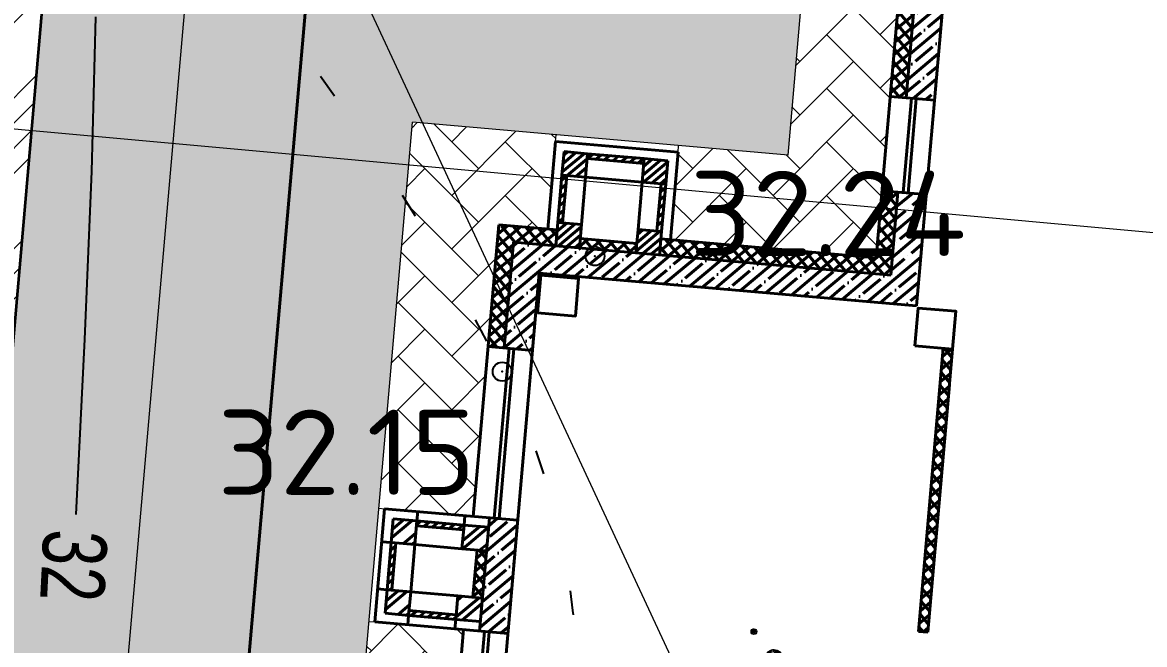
# Model space of a CAD drawing. Extents: x 8328 to 1441992, y -7354 to 642460.
# Drawn here: x 1441896.13 to 1441907.98, y 642258.57 to 642265.14 of the extents above; entities that cross this region are included whole.
import ezdxf

# ---------------------------------------------------------------- set-up
doc = ezdxf.new("R2010")
doc.units = 0
doc.header["$MEASUREMENT"] = 0
doc.header["$PDMODE"] = 32
doc.header["$PDSIZE"] = 0.2
doc.linetypes.add('APC_PRICKAD', pattern=[3.05, 0.51, -2.54])
doc.linetypes.add('CONTI', pattern=[0])
for name, color, linetype, lineweight in [('01 - здание', 1, 'Continuous', 40), ('01-здание', 5, 'Continuous', 15), ('01-Контур', 1, 'Continuous', 40), ('02-Проезд', 5, 'Continuous', 35), ('10-Газон', 80, 'Continuous', 35), ('11-Штрих-тротуар', 40, 'Continuous', 15), ('19-дренаж', 6, 'Continuous', 40)]:
    doc.layers.add(name, color=color, linetype=linetype, lineweight=lineweight)
for name, color, linetype in [('GOR_BDEFAULT', 212, 'CONTI'), ('PI_OTD', 172, 'CONTI'), ('PI_STDEFAULT', 6, 'CONTI')]:
    doc.layers.add(name, color=color, linetype=linetype)
doc.styles.add('SHRFT', font='TXT', dxfattribs={"width": 0.9})
doc.styles.get("Standard").update_dxf_attribs({"font": 'txt.shx'})
doc.linetypes.add('Дренаж-Д', pattern='A,20,-4,["Д",Standard,S=2,R=0,X=-2,Y=-1],-2.299999999999999', length=26.3)
doc.linetypes.add('КЛ-6kB', pattern='A,8,-1,[131,ltypeshp.shx,S=0.75,R=90,X=0.75,Y=-0.75],0.25,[131,ltypeshp.shx,S=0.5625,R=90,X=1.57,Y=-0.56],-1,8,[131,ltypeshp.shx,S=0.5625,R=-90,X=-1.57,Y=0.56],0.25,[131,ltypeshp.shx,S=0.75,R=-90,X=-0.75,Y=0.75]', length=18.5)
pattern_1 = [(44.99999999999999, (1452.385435321135, -901.8350028763524), (-0.0673519209080187, 0.0673519209080187), []), (135, (1452.385435321135, -901.8350028763524), (-0.0673519209080187, -0.0673519209080187), [])]
pattern_2 = [(45, (1455.158876956779, -902.561954543491), (-0.0449012806053458, 0.0449012806053458), [])]

# ---------------------------------------------------------------- blocks, each defined once
blk = doc.blocks.new('Прокуратура_v1')
at = {"layer": '01 - здание', "lineweight": -2, "ltscale": 100}
h = blk.add_hatch(dxfattribs=at)
h.set_pattern_fill('ANSI37', color=256, scale=0.03)
h.set_pattern_definition(pattern_1)
h.paths.add_polyline_path([(-13.53000000002794, -35.88999999966473), (-13.69999999995343, -35.88999999966473), (-13.69999999995343, -37.08999999961816), (-13.53000000002794, -37.08999999961816)])
h.paths.add_polyline_path([(-13.53000000002794, -33.48999999975786), (-13.69999999995343, -33.48999999975786), (-13.69999999995343, -34.08999999985099), (-13.53000000002794, -34.08999999985099)])
h.paths.add_polyline_path([(-13.53000000002794, -32.88999999966473), (-13.69999999995343, -32.88999999966473), (-13.69999999995343, -33.48999999975786), (-13.53000000002794, -33.48999999975786)])
h.paths.add_polyline_path([(-13.53000000002794, -29.88999999966472), (-13.69999999995343, -29.88999999966472), (-13.69999999995343, -31.08999999985099), (-13.53000000002794, -31.08999999985099)])
h.paths.add_polyline_path([(-13.53000000002794, -27.48999999975786), (-13.69999999995343, -27.48999999975786), (-13.69999999995343, -28.08999999985099), (-13.53000000002794, -28.08999999985099)])
h.paths.add_polyline_path([(-13.53000000002794, -26.88999999966473), (-13.69999999995343, -26.88999999966473), (-13.69999999995343, -27.48999999975786), (-13.53000000002794, -27.48999999975786)])
h.paths.add_polyline_path([(-13.53000000002794, -23.88999999966472), (-13.69999999995343, -23.88999999966472), (-13.69999999995343, -25.05057462234982, -0.4380079337933611), (-13.66147153219208, -25.08999999985099), (-13.53000000002794, -25.08999999985099)])
h.paths.add_polyline_path([(-13.53000000002794, -21.48999999975786), (-13.69999999995343, -21.48999999975786), (-13.69999999995343, -22.08999999985099), (-13.53000000002794, -22.08999999985099)])
h.paths.add_polyline_path([(-13.53000000002794, -20.88999999966473), (-13.69999999995343, -20.88999999966473), (-13.69999999995343, -21.48999999975786), (-13.53000000002794, -21.48999999975786)])
h = blk.add_hatch(dxfattribs=at)
h.set_pattern_fill('ANSI35', color=256, scale=0.03)
h.set_pattern_definition([(44.99999999999999, (1411.031272584805, -1534.552337980829), (-0.1347038418160373, 0.1347038418160373), []), (44.99999999999999, (1411.165976485004, -1534.552337980829), (-0.1347038418160373, 0.1347038418160373), [0.238125, -0.047625, 0, -0.047625])])
h.paths.add_polyline_path([(-17.52999885962345, -46.08999999985099), (-17.22999999998137, -46.08999999985099), (-17.22999999998137, -44.88999999966472), (-17.52999885962345, -44.88999999966472)])
h.paths.add_polyline_path([(-17.22999999998137, -41.88999999966472), (-17.53000000002794, -41.88999999966472), (-17.53000000002794, -43.08999999985099), (-17.22999999998137, -43.08999999985099)])
h.paths.add_polyline_path([(-17.22999999998137, -39.2699999997858), (-17.01000000000931, -39.2699999997858), (-17.01000000000931, -38.96999999973923), (-17.53000000002794, -38.96999999973923), (-17.53000000002794, -40.08999999985099), (-17.22999999998137, -40.08999999985099)])
h.paths.add_polyline_path([(-17.01000000000931, -38.96999999973923), (-17.01000000000931, -39.2699999997858), (-13.22999999998137, -39.2699999997858), (-13.22999999998137, -38.08999999961816), (-13.53000000002794, -38.08999999961816), (-13.53000000002794, -38.96999999973923)])
h.paths.add_polyline_path([(-13.53000000002794, -37.08999999961816), (-13.22999999998137, -37.08999999961816), (-13.22999999998137, -35.88999999966473), (-13.53000000002794, -35.88999999966473)])
h.paths.add_polyline_path([(-13.22999999998137, -33.48999999975786), (-13.53000000002794, -33.48999999975786), (-13.53000000002794, -34.08999999985099), (-13.22999999998137, -34.08999999985099)])
h.paths.add_polyline_path([(-13.22999999998137, -32.88999999966473), (-13.53000000002794, -32.88999999966473), (-13.53000000002794, -33.48999999975786), (-13.22999999998137, -33.48999999975786)])
h = blk.add_hatch(dxfattribs=at)
h.set_pattern_fill('ANSI31', color=256, scale=0.02)
h.set_pattern_definition(pattern_2)
h.paths.add_polyline_path([(-16.8299999999695, -38.21999999966426), (-16.8299999999695, -37.96999999966426), (-17.0799999999695, -37.96999999966426), (-17.0799999999695, -38.21999999966426)])
h = blk.add_hatch(dxfattribs=at)
h.set_pattern_fill('ANSI31', color=256, scale=0.02)
h.set_pattern_definition(pattern_2)
h.paths.add_polyline_path([(-17.02999999998114, -38.21999999966426), (-17.0799999999695, -38.21999999966426), (-17.07999999996973, -38.71999999966426), (-17.02999999998137, -38.71999999966426)])
h.paths.add_polyline_path([(-16.73919807095173, -37.96999999966426), (-16.8299999999695, -37.96999999966426), (-16.8299999999695, -38.01999999966426), (-16.73919807095173, -38.01999999966426)])
h.paths.add_polyline_path([(-16.2299999999695, -37.96999999966426), (-16.73919807095173, -37.96999999966426), (-16.73919807095173, -38.01999999966426), (-16.2299999999695, -38.01999999966426)])
h.paths.add_polyline_path([(-15.9799999999695, -38.21999999966426), (-16.02999999995785, -38.21999999966519), (-16.02999999995809, -38.71999999966519), (-15.97999999996973, -38.71999999966426)])
h = blk.add_hatch(dxfattribs=at)
h.set_pattern_fill('ANSI31', color=256, scale=0.02)
h.set_pattern_definition(pattern_2)
h.paths.add_polyline_path([(-15.9799999999695, -38.21999999966426), (-15.9799999999695, -37.96999999966426), (-16.2299999999695, -37.96999999966426), (-16.2299999999695, -38.21999999966426)])
h = blk.add_hatch(dxfattribs=at)
h.set_pattern_fill('ANSI37', color=256, scale=0.03)
h.set_pattern_definition(pattern_1)
h.paths.add_polyline_path([(-13.53000000002794, -38.08999999961816), (-13.69999999995343, -38.08999999961816), (-13.69999999995343, -38.79999999981374), (-15.9799999999695, -38.79999999981374), (-15.9799999999695, -38.96999999973923), (-13.53000000002794, -38.96999999973923)])
h = blk.add_hatch(dxfattribs=at)
h.set_pattern_fill('ANSI31', color=256, scale=0.02)
h.set_pattern_definition(pattern_2)
h.paths.add_polyline_path([(-17.0799999999695, -38.96999999966426), (-16.82999999996973, -38.96999999966426), (-16.82999999996973, -38.71999999966426), (-17.0799999999695, -38.71999999966426)])
h = blk.add_hatch(dxfattribs=at)
h.set_pattern_fill('ANSI31', color=256, scale=0.02)
h.set_pattern_definition(pattern_2)
h.paths.add_polyline_path([(-16.22999999996996, -38.96999999966519), (-15.9799999999695, -38.96999999966426), (-15.9799999999695, -38.71999999966426), (-16.22999999996973, -38.71999999966519)])
h = blk.add_hatch(dxfattribs=at)
h.set_pattern_fill('ANSI37', color=256, scale=0.03)
h.set_pattern_definition(pattern_1)
edge = h.paths.add_edge_path()
edge.add_line((-17.53000000002794, -38.96999999973923), (-17.07999999996973, -38.96999999973923))
edge.add_line((-17.07999999996973, -38.96999999973923), (-17.07999999996973, -38.79999999981374))
edge.add_line((-17.07999999996973, -38.79999999981374), (-17.66747081233188, -38.79999999981374))
edge.add_arc((-17.70495299214108, -38.80115593723831), 0.0374999999277088, -82.41020788967808, 1.7664221036466188, ccw=False)
edge.add_line((-17.69999999995343, -38.83832740294747), (-17.69999999995343, -40.08999999985099))
edge.add_line((-17.69999999995343, -40.08999999985099), (-17.53000000002794, -40.08999999985099))
edge.add_line((-17.53000000002794, -40.08999999985099), (-17.53000000002794, -38.96999999973923))
h = blk.add_hatch(dxfattribs=at)
h.set_pattern_fill('ANSI37', color=256, scale=0.03)
h.set_pattern_definition([(45, (-1966.399181411554, -2204.945170349589), (-0.0673519209080187, 0.0673519209080187), []), (135, (-1966.399181411554, -2204.945170349589), (-0.0673519209080187, -0.0673519209080187), [])])
h.paths.add_polyline_path([(-16.22999999996973, -38.96999999966426), (-16.22999999996973, -38.86999999966426), (-16.82999999996973, -38.86999999966426), (-16.82999999996973, -38.96999999966426)])
h = blk.add_hatch(dxfattribs=at)
h.set_pattern_fill('ANSI37', color=256, scale=0.03)
h.set_pattern_definition([(44.99999999999999, (1411.031272584805, -1534.552337980829), (-0.0673519209080187, 0.0673519209080187), []), (135, (1411.031272584805, -1534.552337980829), (-0.0673519209080187, -0.0673519209080187), [])])
h.paths.add_polyline_path([(-12.81000000005588, -39.68999999971129), (-12.90999999991618, -39.68999999971129), (-12.90999999991618, -42.69037038972601), (-12.81000000005588, -42.69037038972601)])
h.paths.add_polyline_path([(-12.81000000005588, -43.69037038972601), (-12.90999999991618, -43.69037038972601), (-12.90999999991618, -45.18999999971129), (-13.01000000000931, -45.18999999971129), (-13.01000000000931, -45.28999999980442), (-12.81000000005588, -45.28999999980442)])
h.paths.add_polyline_path([(-13.01000000000931, -45.18999999971129), (-17.01000000000931, -45.18999999971129), (-17.01000000000931, -45.28999999980442), (-16.81000000005588, -45.28999999980442), (-13.20999999996274, -45.28999999980442), (-13.01000000000931, -45.28999999980442)])
h.paths.add_polyline_path([(-14.40999999991618, -47.58999999985099), (-17.01000000000931, -47.58999999985099), (-17.01000000000931, -47.68999999971129), (-14.40999999991618, -47.68999999971129)])
h.paths.add_polyline_path([(-13.22999885980971, -47.59903992316686), (-13.51000000000931, -47.58999999985099), (-13.51000000000931, -47.68999999971129), (-13.33914160379208, -47.68999999971129, -0.3620737559962837)])
h.paths.add_polyline_path([(-12.81000000005588, -47.08999999985098), (-12.90999999991618, -47.08999999985098), (-12.90999999991618, -47.68999999971129), (-12.81000000005588, -47.68999999971129)])
h.paths.add_polyline_path([(-3.489999999990686, -45.28999999980442), (-6.90999999991618, -45.28999999980442), (-6.90999999991618, -45.38999999966472), (-3.489999999990686, -45.38999999966472)])
h.paths.add_polyline_path([(-7.209999999962747, -45.68999999971128), (-7.310000000055879, -45.68999999971128), (-7.310000000055879, -47.48999999975786), (-7.110000000102445, -47.48999999975786), (-7.110000000102445, -47.38999999966472), (-7.209999999962747, -47.38999999966472)])
h.paths.add_polyline_path([(-3.489999999990686, -47.38999999966472), (-6.010000000009313, -47.38999999966472), (-6.010000000009313, -47.48999999975786), (-3.489999999990686, -47.48999999975786)])
h = blk.add_hatch(dxfattribs=at)
h.set_pattern_fill('ANSI32', color=256, scale=0.02)
h.set_pattern_definition([(45, (1455.098876956779, -902.561954543491), (-0.1347038418160373, 0.1347038418160373), []), (45, (1455.188679556779, -902.561954543491), (-0.1347038418160373, 0.1347038418160373), [])])
h.paths.add_polyline_path([(-18.2899999999823, -42.23999999966519), (-18.28999999998253, -41.98999999966472), (-18.53999999998137, -41.98999999966472), (-18.53999999998137, -42.23999999966472)])
h.paths.add_polyline_path([(-17.78999999998277, -41.98999999966333), (-17.78999999998253, -42.23999999966379), (-17.52999999998207, -42.23999999966333), (-17.5299999999823, -41.9899999996624)])
h.paths.add_polyline_path([(-17.78999999998137, -42.73999999966379), (-17.78999999998114, -42.98999999966333), (-17.52999999998044, -42.9899999996624), (-17.52999999998067, -42.73999999966333)])
h = blk.add_hatch(dxfattribs=at)
h.set_pattern_fill('ANSI31', color=256, scale=0.02)
h.set_pattern_definition([(45, (1455.098876956779, -902.561954543491), (-0.0449012806053458, 0.0449012806053458), [])])
h.paths.add_polyline_path([(-17.78999999998253, -41.98999999966333), (-18.09071518463804, -41.98999999966379), (-18.09071518463804, -42.0399999996638), (-17.78999999998253, -42.03999999966333)])
h.paths.add_polyline_path([(-18.09071518463804, -41.98999999966379), (-18.2899999999823, -41.98999999966519), (-18.2899999999823, -42.03999999966518), (-18.09071518463804, -42.0399999996638)])
h.paths.add_polyline_path([(-17.78999999998114, -42.93999999966426), (-18.28999999998114, -42.93999999966612), (-18.28999999998114, -42.98999999966519), (-17.78999999998114, -42.98999999966333)])
h = blk.add_hatch(dxfattribs=at)
h.set_pattern_fill('ANSI31', color=256, scale=0.02)
h.set_pattern_definition([(45, (1455.318876956779, -902.561954543491), (-0.0449012806053458, 0.0449012806053458), [])])
h.paths.add_polyline_path([(-18.53999999998137, -42.73999999966473), (-18.48999999998137, -42.73999999966473), (-18.48999999998137, -42.23999999966472), (-18.53999999998137, -42.23999999966472)])
h = blk.add_hatch(dxfattribs=at)
h.set_pattern_fill('ANSI37', color=256, scale=0.03)
h.set_pattern_definition(pattern_1)
h.paths.add_polyline_path([(-17.53000000002732, -42.23999999966348), (-17.62999999998063, -42.23999999966337), (-17.62999999998125, -42.73999999966328), (-17.53000000002794, -42.73999999966338)])
h = blk.add_hatch(dxfattribs=at)
h.set_pattern_fill('ANSI32', color=256, scale=0.02)
h.set_pattern_definition([(45, (1455.318876956779, -902.561954543491), (-0.1347038418160373, 0.1347038418160373), []), (45, (1455.408679556779, -902.561954543491), (-0.1347038418160373, 0.1347038418160373), [])])
h.paths.add_polyline_path([(-18.40138748928951, -42.73999999966473), (-18.53999999998137, -42.73999999966473), (-18.53999999998137, -42.98999999966426), (-18.40138748928951, -42.98999999966426)])
h.paths.add_polyline_path([(-18.28999999998137, -42.73999999966473), (-18.40138748928951, -42.73999999966473), (-18.40138748928951, -42.98999999966426), (-18.28999999998137, -42.98999999966426)])
at = {"layer": '01 - здание', "ltscale": 100}
for p, q in [((-13.22999999998137, -39.2699999997858), (-13.22999999998137, -21.08999999985099)), ((-13.69999999995343, -38.79999999981374), (-13.69999999995343, -26.88999999966473)), ((-13.2303296404425, -37.08999999961816), (-13.69999999995343, -37.08999999961816)), ((-17.17999999996926, -38.79999999966473), (-17.17999999996926, -37.86999999966426)), ((-17.17999999996949, -37.86999999966426), (-15.87999999996926, -37.86999999966659)), ((-15.8799999999688, -38.79999999966426), (-15.8799999999688, -37.86999999966659)), ((-17.0799999999695, -38.21999999966426), (-17.0799999999695, -37.96999999966426)), ((-16.8299999999695, -37.96999999966426), (-17.0799999999695, -37.96999999966426)), ((-16.8299999999695, -38.21999999966426), (-16.8299999999695, -37.96999999966426)), ((-16.2299999999695, -37.96999999966426), (-16.8299999999695, -37.96999999966426)), ((-16.2299999999695, -38.01999999966426), (-16.8299999999695, -38.01999999966426)), ((-15.97999999996926, -37.96999999966426), (-16.22999999996926, -37.96999999966426)), ((-16.2299999999695, -38.21999999966426), (-16.2299999999695, -37.96999999966426)), ((-15.9799999999695, -38.21999999966426), (-15.97999999996926, -37.96999999966426)), ((-13.2303296404425, -38.08999999961816), (-13.69999999995343, -38.08999999961816)), ((-16.8299999999695, -38.21999999966426), (-17.0799999999695, -38.21999999966426)), ((-17.07999999996973, -38.71999999966426), (-17.0799999999695, -38.21999999966426)), ((-17.02999999998137, -38.71999999966426), (-17.02999999998114, -38.21999999966426)), ((-16.82999999996973, -38.71999999966426), (-16.8299999999695, -38.21999999966426)), ((-16.2299999999695, -38.21999999966426), (-16.8299999999695, -38.21999999966426)), ((-16.22999999996973, -38.71999999966426), (-16.22999999996903, -38.21999999966426)), ((-16.2299999999695, -38.21999999966426), (-15.97999999996926, -38.21999999966426)), ((-16.02999999995809, -38.71999999966519), (-16.02999999995785, -38.21999999966519)), ((-15.97999999996973, -38.71999999966519), (-15.9799999999695, -38.21999999966519)), ((-16.82999999996973, -38.71999999966426), (-17.07999999996973, -38.71999999966426)), ((-17.07999999996973, -38.71999999966426), (-17.07999999996973, -38.96999999966426)), ((-16.82999999996973, -38.96999999966426), (-16.82999999996973, -38.71999999966426)), ((-16.22999999996973, -38.71999999966426), (-15.9799999999695, -38.71999999966426)), ((-16.22999999996973, -38.96999999966519), (-16.22999999996973, -38.71999999966519)), ((-15.9799999999695, -38.96999999966426), (-15.9799999999695, -38.71999999966426)), ((-17.69999999995343, -38.79999999981374), (-17.69999999995343, -41.88999999966426)), ((-17.07999999996973, -38.79999999981374), (-17.69999999995343, -38.79999999981374)), ((-16.2299999999695, -38.86999999966426), (-16.8299999999695, -38.86999999966426)), ((-13.69999999995343, -38.79999999981374), (-15.9799999999695, -38.79999999981374)), ((-13.22999999998137, -39.2699999997858), (-17.22999999998137, -39.2699999997858)), ((-17.22999999998137, -39.2699999997858), (-17.22999999998137, -47.71000120579265)), ((-17.22999999998137, -40.08999999985099), (-17.69999999995343, -40.08999999985099)), ((-17.22999999998137, -40.08999999985099), (-17.69999999995343, -40.08999999985099)), ((-17.22999999998137, -41.88999999966426), (-18.6399999999816, -41.88999999966426)), ((-18.6399999999816, -41.88999999966426), (-18.6399999999816, -43.08999999966519)), ((-18.28999999998253, -41.98999999966519), (-18.28999999998253, -41.88999999966472)), ((-17.78999999998253, -41.98999999966333), (-17.78999999998253, -41.8899999996624)), ((-18.28999999998253, -41.98999999966426), (-18.53999999998137, -41.98999999966426)), ((-18.53999999998137, -41.98999999966472), (-18.53999999998137, -42.23999999966472)), ((-18.28999999998253, -41.98999999966519), (-18.2899999999823, -42.23999999966472)), ((-18.28999999998253, -41.98999999966519), (-17.78999999998277, -41.98999999966333)), ((-18.28999999998253, -42.03999999966518), (-17.78999999998277, -42.03999999966333)), ((-17.52999999998207, -41.9899999996624), (-17.78999999998277, -41.98999999966333)), ((-17.78999999998253, -41.98999999966519), (-17.7899999999823, -42.23999999966472)), ((-18.53999999998137, -42.23999999966472), (-18.6399999999816, -42.23999999966472)), ((-18.28999999998137, -42.23999999966472), (-18.53999999998137, -42.23999999966472)), ((-18.53999999998137, -42.23999999966472), (-18.53999999998137, -42.73999999966473)), ((-18.48999999998137, -42.23999999966472), (-18.48999999998137, -42.73999999966473)), ((-18.28999999998137, -42.23999999966472), (-18.28999999998137, -42.73999999966473)), ((-18.28999999998137, -42.23999999966565), (-17.7899999999816, -42.23999999966379)), ((-17.52999999998184, -42.23999999966333), (-17.7899999999823, -42.23999999966379)), ((-17.6299999999816, -42.23999999966472), (-17.62999999998091, -42.73999999966473)), ((-18.53999999998137, -42.73999999966473), (-18.6399999999816, -42.73999999966473)), ((-18.53999999998137, -42.73999999966473), (-18.53999999998137, -42.98999999966472)), ((-18.28999999998137, -42.73999999966473), (-18.53999999998137, -42.73999999966473)), ((-18.28999999998137, -42.73999999966473), (-18.28999999998114, -42.98999999966426)), ((-18.28999999998137, -42.73999999966565), (-17.7899999999816, -42.73999999966379)), ((-17.5299999999809, -42.73999999966333), (-17.7899999999816, -42.73999999966333)), ((-17.78999999998137, -42.73999999966473), (-17.78999999998114, -42.98999999966426)), ((-18.28999999998091, -42.98999999966426), (-18.53999999998137, -42.98999999966426)), ((-18.28999999998114, -42.93999999966612), (-17.78999999998137, -42.93999999966426)), ((-18.28999999998067, -42.98999999966519), (-17.78999999998091, -42.98999999966333)), ((-18.28999999997904, -43.08999999966565), (-18.28999999997904, -42.98999999966519)), ((-17.52999999998067, -42.98999999966286), (-17.78999999998091, -42.98999999966333)), ((-17.78999999997904, -43.08999999966332), (-17.78999999997904, -42.98999999966286)), ((-17.22999999998137, -43.0899999996649), (-18.6399999999816, -43.08999999966427)), ((-17.69999999995343, -43.08999999966469), (-17.69999999995343, -47.71000120579265))]:
    blk.add_line(p, q, dxfattribs=at)
at = {"layer": '01 - здание', "lineweight": -2, "ltscale": 100}
for p, q in [((-13.53000000002794, -37.08999999961816), (-13.53000000002794, -35.88999999966473)), ((-13.47357861674391, -38.08999999961816), (-13.47357861674391, -37.08999999961816)), ((-13.42234782292507, -38.08999999961816), (-13.42234782292507, -37.08999999961816)), ((-13.53000000002794, -38.96999999973923), (-13.53000000002794, -38.08999999961816)), ((-13.53000000002794, -38.96999999973923), (-17.53000000002794, -38.96999999973923)), ((-17.53000000002794, -38.96999999973923), (-17.53000000002794, -40.08999999985099)), ((-12.90999999991618, -42.69037038972601), (-12.90999999991618, -39.68999999971129)), ((-12.81000000005588, -39.68999999971129), (-12.81000000005588, -42.69037038972601)), ((-17.47757861693389, -40.08999999985099), (-17.47757861693389, -41.88999999966472)), ((-17.42634782288223, -40.08999999985099), (-17.42634782288223, -41.88999999966472)), ((-12.81000000005588, -42.69037038972601), (-12.81000000005588, -40.06999999983236)), ((-17.53000000002794, -41.88999999966472), (-17.53000000002794, -43.08999999985099)), ((-12.90999999991618, -42.69037038972601), (-12.81000000005588, -42.69037038972601)), ((-17.47757861693389, -43.08999999985099), (-17.47757861693389, -44.88999999966472)), ((-17.42634782288223, -43.08999999985099), (-17.42634782288223, -44.88999999966472))]:
    blk.add_line(p, q, dxfattribs=at)
blk.add_lwpolyline([(-17.20999999996275, -39.68999999971129), (-17.20999999996275, -39.28999999980442), (-16.81000000005588, -39.28999999980442), (-16.81000000005588, -39.68999999971129), (-17.20999999996275, -39.68999999971129)], dxfattribs=at)
at = {"layer": '01 - здание', "ltscale": 100}
blk.add_lwpolyline([(-13.20999999996274, -39.68999999971129), (-13.20999999996274, -39.28999999980442), (-12.81000000005588, -39.28999999980442), (-12.81000000005588, -39.68999999971129), (-13.20999999996274, -39.68999999971129)], dxfattribs=at)
at = {"layer": '01-здание', "ltscale": 100}
for p, q in [((-17.52999999998277, -41.88999999966472), (-17.5299999999809, -43.08999999966473)), ((-17.5299999999823, -41.88999999966426), (-17.52999999998044, -43.08999999966473))]:
    blk.add_line(p, q, dxfattribs=at)
blk = doc.blocks.new('A$C53CB0419')
at = {"lineweight": 9}
for centre, radius in [((-0.4913729999989301, 0.7742269999998826), 0.029966), ((-0.4923319999998057, 0.7794990000002145), 0.024754), ((-0.4947290000000067, 0.784295999999813), 0.019393), ((-0.4971260000002076, 0.7886090000010882), 0.014478), ((-0.5000019999988581, 0.7943599999998697), 0.008068), ((-0.2793700000001991, 0.4999769999994897), 0.085232), ((-0.2813790000000154, 0.5099050000007992), 0.075138), ((-0.2839519999997719, 0.518486999999368), 0.066179), ((-0.2865279999987251, 0.5270689999997558), 0.057219), ((-0.2891020000006392, 0.5356540000011591), 0.048256), ((-0.2908189999998285, 0.5450909999999567), 0.038735), ((-0.2916769999992539, 0.5553920000002109), 0.028774), ((-0.2933929999999236, 0.5622550000007323), 0.021809), ((-0.2968259999997826, 0.5699800000002142), 0.013361), ((1.116380999999819, 0.2164630000006582), 0.032863), ((1.121782000000166, 0.2198050000006333), 0.026938), ((1.12629299999935, 0.2252210000006016), 0.019925), ((1.132610000000568, 0.2288289999996778), 0.013858), ((1.135315999999875, 0.2342420000004495), 0.007895), ((0, 0), 0.201936), ((0.685724000000846, 0.1146810000009282), 0.09179), ((0.6848320000008244, 0.1237959999998566), 0.082873), ((0.6809990000001563, 0.1301839999996446), 0.075587), ((0.6784449999995559, 0.1384880000005069), 0.066901), ((0.6752480000013747, 0.1467950000005658), 0.05801), ((0.6733340000009777, 0.1557360000006156), 0.048927), ((0.6720550000009098, 0.164678000001004), 0.040103), ((0.6707790000000386, 0.1736209999999119), 0.031398), ((0.6695010000003095, 0.1806510000005801), 0.024582), ((0.6669469999997091, 0.1876750000010361), 0.017275), ((0.6637529999989056, 0.193424999999479), 0.010745), ((-0.2982690000008006, -0.5329120000005787), 0.094941), ((-0.2973910000000615, -0.5220840000001772), 0.084179), ((-0.2954210000007151, -0.5122289999999339), 0.074517), ((-0.2973910000000615, -0.5023769999988872), 0.064526), ((-0.2964059999994788, -0.492523999999321), 0.054821), ((-0.2954210000007151, -0.4826689999990777), 0.0452), ((-0.2944360000001325, -0.4747879999995348), 0.037655), ((-0.2934499999992113, -0.4659200000005513), 0.029377), ((-0.2954210000007151, -0.4590229999994336), 0.022214), ((-0.2993609999994078, -0.4521239999994578), 0.014465), ((-0.4394999999985885, -0.8198649999994813), 0.029599), ((-0.4441559999995662, -0.8249259999993228), 0.022843), ((-0.4482120000011492, -0.8289829999994253), 0.017218), ((-0.4522679999990942, -0.8320249999997031), 0.012175), ((-0.4563230000003387, -0.8350659999996423), 0.007172)]:
    blk.add_circle(centre, radius, dxfattribs=at)

msp = doc.modelspace()

# ---------------------------------------------------------------- hatches: boundary and pattern name
at = {"layer": '10-Газон', "linetype": 'Continuous', "lineweight": 15}
h = msp.add_hatch(dxfattribs=at)
h.set_pattern_fill('CROSS', color=256, scale=2.5, style=0)
h.set_pattern_definition([(0, (0, 0), (0.625, 0.625), [0.3125, -0.9375]), (90, (0.15625, -0.15625), (-0.625, 0.625), [0.3125, -0.9375])])
edge = h.paths.add_edge_path()
edge.add_arc((1441893.814955298, 642336.416228772), 3.499999999808209, 85.01542902805281, 175.0154292211298)
edge.add_line((1441890.328191836, 642336.7203349296), (1441886.270546822, 642290.1969481661))
edge.add_line((1441886.270546822, 642290.1969481661), (1441888.089208138, 642288.0307369553))
edge.add_line((1441888.089208138, 642288.0307369553), (1441884.717974163, 642249.3774734157))
edge.add_line((1441884.717974163, 642249.3774734157), (1441883.79339742, 642238.7766343994))
edge.add_line((1441883.79339742, 642238.7766343994), (1441868.215256256, 642227.5713561988))
edge.add_line((1441868.215256256, 642227.5713561988), (1441887.097888494, 642236.3826636059))
edge.add_line((1441887.097888494, 642236.3826636059), (1441888.204737627, 642249.0733672589))
edge.add_line((1441888.204737627, 642249.0733672589), (1441891.749746548, 642289.7190670616))
edge.add_line((1441891.749746548, 642289.7190670616), (1441889.757310284, 642289.8928420088))
edge.add_line((1441889.757310284, 642289.8928420088), (1441893.81495533, 642336.4162287454))
edge.add_line((1441893.81495533, 642336.4162287454), (1441916.329485089, 642334.4525718663))
edge.add_line((1441916.329485089, 642334.4525718663), (1441894.119061468, 642339.9029922335))
h = msp.add_hatch(dxfattribs=at)
h.set_pattern_fill('AR-CONC', color=256, scale=0.1, style=0)
h.set_pattern_definition([(50, (-17.40242794225923, 15.69139577157329), (0.7172601826007536, -0.0627521349825951), [0.075, -0.825]), (355, (-17.40242794225923, 15.69139577157329), (-0.138751333613, 0.752192133700012), [0.06, -0.6600000000000001]), (100.45144446, (-17.34265626125923, 15.6861664275733), (0.578508846727112, 0.6894399909686296), [0.063740192, -0.7011421119999997]), (46.18420000000001, (-17.40242794225923, 15.8913957715733), (1.067241330671572, -0.1655192807930765), [0.1125, -1.237499999999999]), (96.63563549000003, (-17.31349119725923, 15.87760246457329), (0.9346619456742284, 0.9741186007745504), [0.095610342, -1.051713759999999]), (351.18416399, (-17.40242794225923, 15.8913957715733), (0.9346619450547731, 0.9741186002699901), [0.09, -0.9900000009999999]), (21, (-17.30242794225923, 15.8413957715733), (0.5969070521184618, -0.4026188906653389), [0.075, -0.825]), (326, (-17.30242794225923, 15.8413957715733), (0.2433153319215817, 0.7251500450468531), [0.06, -0.6600000000000001]), (71.45144474, (-17.25268568825924, 15.80784419757329), (0.8402223767299711, 0.3225311528063539), [0.06374019, -0.701142112]), (37.5, (-17.40242794225923, 15.69139577157329), (0.0121598553172907, 0.3328938538313115), [0, -0.6520000000000001, 0, -0.6700000000000002, 0, -0.6625000000000001]), (7.499999999999999, (-17.40242794225923, 15.69139577157329), (0.2630695374421486, 0.3944117118823602), [0, -0.382, 0, -0.637, 0, -0.2525]), (327.5, (-17.62542794225923, 15.69139577157329), (0.533822436172409, -0.0225548717343798), [0, -0.25, 0, -0.7800000000000001, 0, -1.034999999999999]), (317.5, (-17.72542794225923, 15.69139577157329), (0.5831861693423863, 0.1001049823323177), [0, -0.325, 0, -0.518, 0, -0.735])])
edge = h.paths.add_edge_path()
edge.add_arc((1441911.689560167, 642291.9900745495), 5.010603798467106, 86.53551467818788, 180.5693527958986)
edge.add_line((1441906.679203754, 642291.9402845934), (1441904.219419383, 642263.737349269))
edge.add_line((1441904.219419383, 642263.737349269), (1441902.473683784, 642266.50951579))
edge.add_line((1441902.473683784, 642266.50951579), (1441902.90812115, 642271.4906064513))
edge.add_line((1441902.90812115, 642271.4906064513), (1441901.911903017, 642271.5774939248))
edge.add_line((1441901.911903017, 642271.5774939248), (1441900.440060065, 642294.9838985736))
edge.add_line((1441900.440060065, 642294.9838985736), (1441901.138212961, 642297.9381899319))
edge.add_line((1441901.138212961, 642297.9381899319), (1441911.992350133, 642296.9915212063))
h = msp.add_hatch(dxfattribs=at)
h.set_pattern_fill('AR-CONC', color=256, scale=0.1, style=0)
h.set_pattern_definition([(50, (-22.56872626184486, -3.261394568602554), (0.7172601826007536, -0.0627521349825951), [0.075, -0.825]), (355, (-22.56872626184486, -3.261394568602554), (-0.138751333613, 0.752192133700012), [0.06, -0.6600000000000001]), (100.45144446, (-22.50895458084486, -3.266623912602554), (0.578508846727112, 0.6894399909686296), [0.063740192, -0.7011421119999997]), (46.18420000000001, (-22.56872626184486, -3.061394568602554), (1.067241330671572, -0.1655192807930765), [0.1125, -1.237499999999999]), (96.63563549000003, (-22.47978951684486, -3.075187875602554), (0.9346619456742284, 0.9741186007745504), [0.095610342, -1.051713759999999]), (351.18416399, (-22.56872626184486, -3.061394568602554), (0.9346619450547731, 0.9741186002699901), [0.09, -0.9900000009999999]), (21, (-22.46872626184486, -3.111394568602554), (0.5969070521184618, -0.4026188906653389), [0.075, -0.825]), (326, (-22.46872626184486, -3.111394568602554), (0.2433153319215817, 0.7251500450468531), [0.06, -0.6600000000000001]), (71.45144474, (-22.41898400784486, -3.144946142602554), (0.8402223767299711, 0.3225311528063539), [0.06374019, -0.701142112]), (37.5, (-22.56872626184486, -3.261394568602554), (0.0121598553172907, 0.3328938538313115), [0, -0.6520000000000001, 0, -0.6700000000000002, 0, -0.6625000000000001]), (7.499999999999999, (-22.56872626184486, -3.261394568602554), (0.2630695374421486, 0.3944117118823602), [0, -0.382, 0, -0.637, 0, -0.2525]), (327.5, (-22.79172626184486, -3.261394568602554), (0.533822436172409, -0.0225548717343798), [0, -0.25, 0, -0.7800000000000001, 0, -1.034999999999999]), (317.5, (-22.89172626184486, -3.261394568602554), (0.5831861693423863, 0.1001049823323177), [0, -0.325, 0, -0.518, 0, -0.735])])
h.paths.add_polyline_path([(1441900.440065903, 642294.9839655013), (1441896.745604698, 642252.6247035846), (1441899.236150028, 642252.4074849014), (1441900.254471216, 642264.083161413), (1441904.219419382, 642263.737349269), (1441902.473683784, 642266.50951579), (1441902.90812115, 642271.4906064516), (1441901.911903017, 642271.5774939246)])
at = {"layer": '11-Штрих-тротуар', "linetype": 'Continuous', "lineweight": 15}
h = msp.add_hatch(dxfattribs=at)
h.set_pattern_fill('ANSI34', color=41, scale=1.5, angle=-6.49e-14, style=0)
h.set_pattern_definition([(44.99999999999993, (0, 0), (-0.7954951288348651, 0.795495128834867), []), (44.99999999999993, (0.2651650425, -3e-16), (-0.7954951288348651, 0.795495128834867), []), (44.99999999999993, (0.5303300865000001, -6e-16), (-0.7954951288348651, 0.795495128834867), []), (44.99999999999993, (0.795495129, -9e-16), (-0.7954951288348651, 0.795495128834867), [])])
edge = h.paths.add_edge_path()
edge.add_arc((1441894.000877291, 642234.7368594429), 5.000004011728355, -2.6747266742110014, 63.071920572278884, ccw=False)
edge.add_arc((1441894.177000815, 642235.8387083015), 4.999999999619183, 265.01542926357536, 344.5120538447398, ccw=False)
edge.add_arc((1441890.249203771, 642219.6964991046), 11.69504719208829, 42.42239386728431, 72.6202091908969, ccw=False)
edge.add_arc((1441894.177000814, 642235.8387083029), 9.50000000123728, 299.6898132805022, 338.1195797135505)
edge.add_arc((1441907.6324739, 642230.4349832851), 5.000000000165367, 87.12740686890652, 158.1195797190973, ccw=False)
edge.add_arc((1441907.732704313, 642232.4324701722), 3.000000000128779, -4.984570734843203, 87.1274068627111, ccw=False)
edge.add_line((1441910.721358711, 642232.1718077537), (1441910.452127241, 642229.0849039303))
edge.add_line((1441910.452127241, 642229.0849039303), (1441925.096580277, 642227.8081912583))
edge.add_line((1441925.096580277, 642227.8081912583), (1441932.065331374, 642307.7091935268))
edge.add_line((1441932.065331374, 642307.7091935268), (1441928.777767258, 642307.9959260507))
edge.add_line((1441928.777767258, 642307.9959260507), (1441917.587881405, 642309.7498055007))
edge.add_line((1441917.587881405, 642309.7498055007), (1441908.621769421, 642310.5318138046))
edge.add_line((1441908.621769421, 642310.5318138046), (1441911.943000134, 642306.02619769))
edge.add_line((1441911.943000134, 642306.02619769), (1441921.606316003, 642305.1833891995))
edge.add_arc((1441921.084991163, 642299.2060804062), 5.99999999987737, -4.984570762002306, 85.01542923578279, ccw=False)
edge.add_line((1441927.062299956, 642298.6847555664), (1441926.567910233, 642293.0162743942))
edge.add_arc((1441923.579255837, 642293.2769368138), 2.99999999978225, 265.01542923780454, 355.0154292444494, ccw=False)
edge.add_line((1441923.318593417, 642290.2882824173), (1441923.248858169, 642290.2943645413))
edge.add_line((1441923.248858169, 642290.2943645413), (1441920.676988968, 642260.8063078271))
edge.add_line((1441920.676988968, 642260.8063078271), (1441920.746724207, 642260.8002257035))
edge.add_arc((1441920.486061786, 642257.8115713054), 3.000000001577856, -4.984570730309997, 85.01542920949959, ccw=False)
edge.add_line((1441923.474716184, 642257.550908887), (1441922.502456727, 642246.4033583357))
edge.add_arc((1441916.525147934, 642246.9246831754), 6.000000000078975, 265.01542926496364, 355.0154292392984, ccw=False)
edge.add_line((1441916.003823096, 642240.9473743818), (1441900.363198429, 642242.3115077048))
edge.add_arc((1441900.884523267, 642248.2888164984), 5.999999999982535, 175.0154292335678, 265.01542926265205, ccw=False)
edge.add_line((1441894.907214473, 642248.8101413387), (1441898.945732868, 642295.1142297836))
edge.add_line((1441898.945732868, 642295.1142297836), (1441894.761627266, 642295.479278178))
edge.add_line((1441894.761627266, 642295.479278178), (1441890.723098318, 642249.1750687268))
edge.add_arc((1441900.884523267, 642248.2888164982), 10.20000000017385, 175.0154292337382, 243.071956913912)
h = msp.add_hatch(dxfattribs=at)
h.set_pattern_fill('AR-B88', color=13, scale=0.075, angle=175, style=0)
h.set_pattern_definition([(175, (0, 0), (-0.0522934456485952, -0.5977168188550473), []), (265, (0, 0), (0.2465649637789284, -0.623863541679345), [0.6, -0.6])])
edge = h.paths.add_edge_path()
edge.add_line((1441921.606316003, 642305.1833891995), (1441913.038840066, 642305.9306214706))
edge.add_arc((1441910.971811492, 642294.0344042967), 12.07446024351489, 80.14297631994486, 174.8691527298957)
edge.add_line((1441898.945732867, 642295.1142297836), (1441895.251277499, 642252.7550347944))
edge.add_line((1441895.251277499, 642252.7550347944), (1441896.745604698, 642252.6247035844))
edge.add_line((1441896.745604698, 642252.6247035844), (1441900.440065903, 642294.9839655013))
edge.add_arc((1441910.900350458, 642294.0715801022), 10.50000000429147, 158.3923583788271, 175.0150626379637, ccw=False)
edge.add_line((1441901.138212961, 642297.9381899319), (1441912.872751129, 642296.8906438838))
edge.add_line((1441912.872751129, 642296.8906438838), (1441913.526164098, 642304.3824240385))
edge.add_line((1441913.526164098, 642304.3824240385), (1441921.475984793, 642303.6890620011))
edge.add_arc((1441921.084991163, 642299.2060804066), 4.499999999456598, -4.984570765406318, 85.0154292419769, ccw=False)
edge.add_line((1441925.567972758, 642298.8150867763), (1441924.847842758, 642290.5583549736))
edge.add_arc((1441923.579255837, 642293.2769368137), 2.999999999445755, 295.0154292421517, 355.0154292507079)
edge.add_line((1441926.567910233, 642293.0162743944), (1441927.062299956, 642298.6847555666))
edge.add_arc((1441921.084991162, 642299.2060804057), 6.000000001420101, 355.0154292459949, 445.0154292236521)
h = msp.add_hatch(dxfattribs=at)
h.set_pattern_fill('AR-HBONE', color=40, scale=0.1, style=0)
h.set_pattern_definition([(45, (2.459784371778368, 28.20293533126824), (0, 0.565685424949238), [1.2, -0.4]), (135, (2.742627084278368, 28.48577804376823), (0, 0.565685424949238), [1.2, -0.4])])
edge = h.paths.add_edge_path()
edge.add_line((1441906.470673818, 642289.5493610745), (1441907.486816303, 642289.4607358525))
edge.add_line((1441907.486816303, 642289.4607358525), (1441907.675421874, 642291.8533971054))
edge.add_line((1441907.675421874, 642291.8533971054), (1441907.80828792, 642293.146604984))
edge.add_line((1441907.80828792, 642293.146604984), (1441907.818992736, 642293.1456712777))
edge.add_line((1441907.818992736, 642293.1456712777), (1441908.022968148, 642293.7475551016))
edge.add_line((1441908.022968148, 642293.7475551016), (1441908.320017454, 642294.3560646307))
edge.add_line((1441908.320017454, 642294.3560646307), (1441908.66010263, 642294.8545040132))
edge.add_line((1441908.66010263, 642294.8545040132), (1441909.079744007, 642295.3314061452))
edge.add_line((1441909.079744007, 642295.3314061452), (1441909.69183439, 642295.9126995497))
edge.add_line((1441909.69183439, 642295.9126995497), (1441910.382758315, 642296.3334392107))
edge.add_line((1441910.382758315, 642296.3334392107), (1441911.166844863, 642296.6610162494))
edge.add_line((1441911.166844863, 642296.6610162494), (1441911.770640188, 642296.8337377764))
edge.add_line((1441911.770640188, 642296.8337377764), (1441912.307175095, 642296.9391988843))
edge.add_line((1441912.307175095, 642296.9391988843), (1441912.870232351, 642296.9292728422))
edge.add_line((1441912.870232351, 642296.9292728422), (1441912.257181186, 642296.9684233521))
edge.add_arc((1441911.689560167, 642291.9900745492), 5.010603798441604, 83.49534386831257, 180.5693527186929)
edge.add_line((1441906.679203754, 642291.9402846002), (1441906.470673818, 642289.5493610745))
h.paths.add_polyline_path([(1441903.063806349, 642263.8381387378), (1441902.976918875, 642262.8419206048), (1441905.148674404, 642262.6525059136), (1441907.382551335, 642288.2652740942), (1441906.36640885, 642288.353899316), (1441904.219419388, 642263.7373492683)])
edge = h.paths.add_edge_path()
edge.add_line((1441900.791054616, 642258.7262800186), (1441899.794836481, 642258.8131674917))
edge.add_line((1441899.794836481, 642258.8131674917), (1441899.236150028, 642252.4074849015))
edge.add_line((1441899.236150028, 642252.4074849015), (1441900.591987955, 642252.2892323546))
edge.add_arc((1441905.366025438, 642253.7442441984), 4.99084094675532, 175.6389814104962, 196.9499609507485, ccw=False)
edge.add_line((1441900.389634385, 642254.1237510461), (1441900.791054616, 642258.7262800186))
h.paths.add_polyline_path([(1441899.899101449, 642260.0086292505), (1441900.895319583, 642259.9217417772), (1441901.163801875, 642263.0000558058), (1441901.681835303, 642262.95487432), (1441901.768722777, 642263.9510924532), (1441900.254471216, 642264.083161413)])

# ---------------------------------------------------------------- linework, layer by layer
at = {"color": 7, "linetype": 'APC_PRICKAD', "ltscale": 0.5, "flags": 128}
msp.add_lwpolyline([(1441892.136719994, 642348.3615709123, 0.0523015526978715), (1441892.365174461, 642333.765735999, -0.0177705942044377), (1441894.078143299, 642324.3044816836), (1441894.15, 642322.8900000001), (1441895.306539072, 642318.623745338, -0.0521829223981), (1441897.183319459, 642307.0277741363, -0.0202026473063548), (1441897.290001, 642300.2700000001, 0.0770425477768892), (1441897.957044472, 642295.1345456373, -0.1015259998595649), (1441898.4, 642289.65, 0.0214040172825249), (1441898.060510563, 642285.3598499239, -0.1566955057572135), (1441897.33, 642283.34, -0.2885977439131301), (1441895.948151723, 642282.8340558847, -0.0281401975841701), (1441888.747729995, 642284.8052641478, 0.592847989015362), (1441887.249164667, 642283.4181174646, 0.007781323505385), (1441889.587039856, 642274.6951993349, 0.1928963444305832), (1441893.219999, 642270, -0.145370075491968), (1441901.200001, 642261.45, -0.128252360371746), (1441901.982320091, 642257.726656008, -0.183959499667422), (1441899.07, 642251.06, -0.3034258488999325), (1441897.240397997, 642250.6778923447, 0.0192523555218481), (1441893.42, 642252.05, 0.3870653525792234), (1441891.28763498, 642251.0660921783, 0.2290428708396349), (1441891.684736175, 642243.2002839844, -0.1207579397348114), (1441893.560638715, 642236.1601495509)], format="xyb", dxfattribs=at)
at = {"color": 8, "linetype": 'Continuous', "lineweight": 9, "elevation": 33.1}
msp.add_lwpolyline([(1441910.879999, 642241.47), (1441873.514771174, 642321.7495934955)], dxfattribs=at)
at = {"color": 1, "linetype": 'КЛ-6kB', "lineweight": 15, "ltscale": 0.75}
msp.add_lwpolyline([(1441976.550027057, 642269.324422043), (1441960.002356057, 642270.645249212), (1441940.084269663, 642272.4562804934), (1441920.268867152, 642275.4629103781), (1441919.105116466, 642261.9127928752), (1441876.660905499, 642265.7754582918), (1441873.292217764, 642235.2084064666), (1441872.778537236, 642225.2191919456), (1441869.788144581, 642225.4590914487), (1441864.505682978, 642225.8899048262)], dxfattribs=at)
at = {"layer": '02-Проезд'}
msp.add_line((1441894.907214473, 642248.8101413387), (1441898.945732867, 642295.1142297836), dxfattribs=at)
at = {"layer": '02-Проезд', "lineweight": 15}
for p, q in [((1441896.745604698, 642252.6247035844), (1441900.440065903, 642294.9839655013)), ((1441904.219419383, 642263.737349269), (1441906.679203754, 642291.9402845934)), ((1441899.236150028, 642252.4074849015), (1441900.254471216, 642264.0831614129)), ((1441904.219419382, 642263.737349269), (1441900.254471216, 642264.083161413)), ((1441901.762640654, 642263.8813571831), (1441901.768722777, 642263.9510924534)), ((1441903.057724226, 642263.7684034682), (1441903.063806349, 642263.838138738)), ((1441899.89910145, 642260.0086292503), (1441899.958874538, 642260.0034160018)), ((1441899.794836482, 642258.8131674917), (1441899.854609571, 642258.8079542432))]:
    msp.add_line(p, q, dxfattribs=at)
at = {"layer": '19-дренаж', "linetype": 'Дренаж-Д', "ltscale": 0.4}
msp.add_line((1441897.49583438, 642246.6268348767), (1441901.557696197, 642293.1985701754), dxfattribs=at)
at = {"layer": 'GOR_BDEFAULT', "color": 212}
msp.add_polyline3d([(1441896.701421702, 642259.9418333063, 1.149999999999998), (1441896.792655956, 642261.7934748242, 1.149999999999998), (1441896.865135922, 642263.5648151794, 1.149999999999998), (1441896.909795283, 642265.1957062064, 1.149999999999998)], dxfattribs=at)
at = {"layer": 'PI_STDEFAULT', "color": 7}
for p in [(1441902.18, 642262.67, 32.24), (1441901.200001, 642261.45, 32.15)]:
    msp.add_point(p, dxfattribs=at)

# ---------------------------------------------------------------- block references
at = {"color": 7, "linetype": 'Continuous'}
msp.add_blockref('A$C53CB0419', (1441904.350414411, 642257.9307012236), dxfattribs=at)
at = {"layer": '01-Контур', "rotation": 355.0154292557599}
msp.add_blockref('Прокуратура_v1', (1441922.168096768, 642300.1154110647), dxfattribs=at)

# ---------------------------------------------------------------- texts
at = {"layer": 'GOR_BDEFAULT', "color": 212, "style": 'SHRFT', "width": 0.75}
msp.add_text('32', height=0.675, rotation=267.0893760466167, dxfattribs=at).set_placement((1441896.357807289, 642259.7942202922, 1.149999999999998))
at = {"layer": 'PI_OTD', "color": 7}
for s, p in [('32.24', (1441903.18, 642262.67)), ('32.15', (1441898.191394957, 642260.1485769765))]:
    msp.add_text(s, height=0.9, dxfattribs=at).set_placement(p)

doc.saveas('drawing.dxf')
